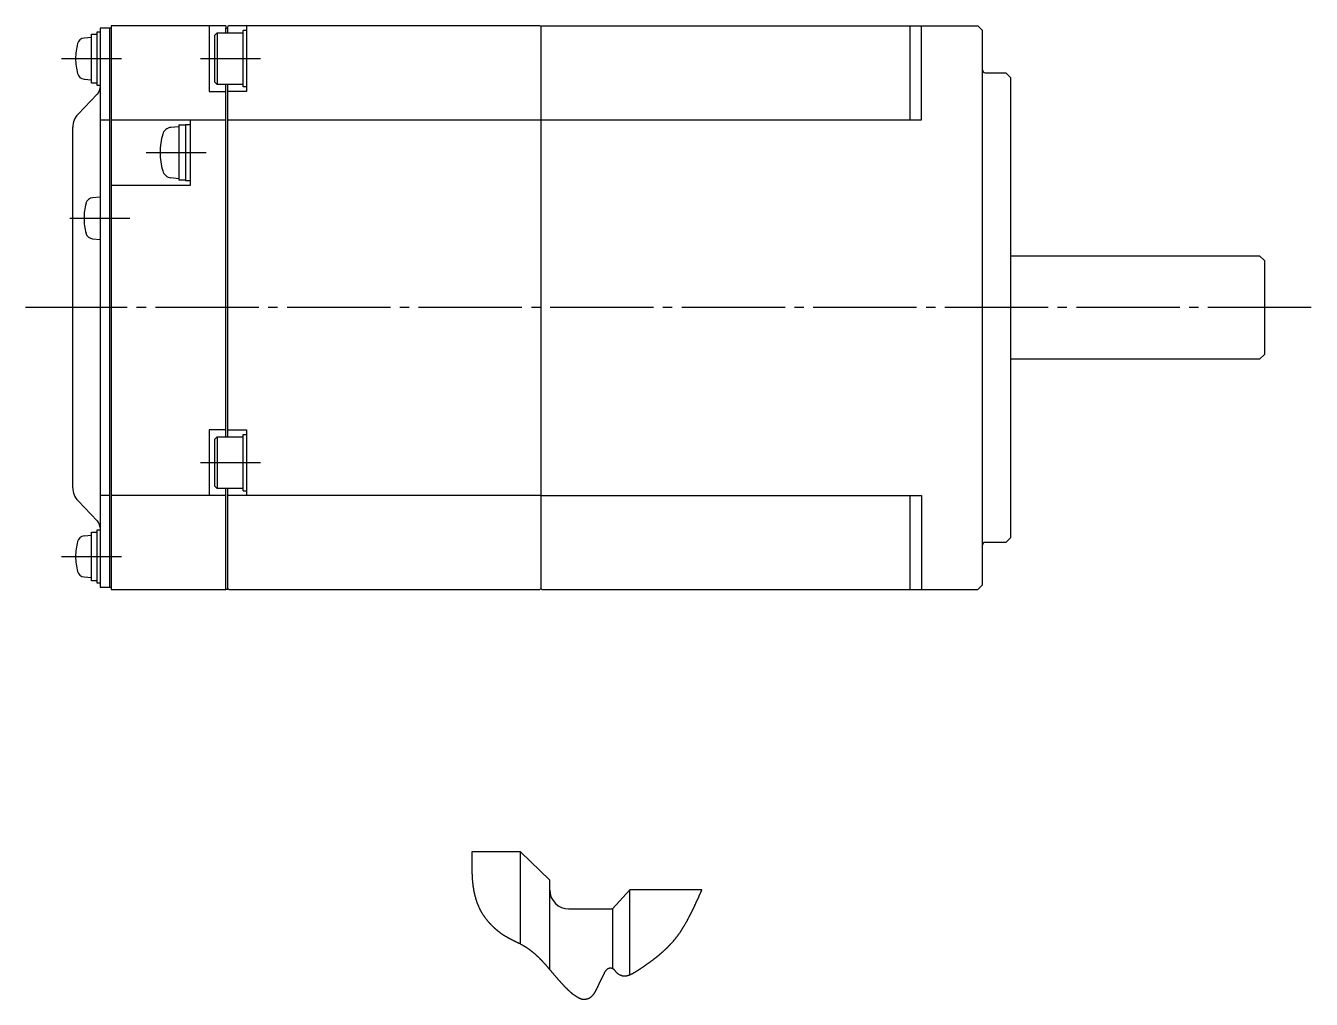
# Model space of a CAD drawing. Extents: x -189 to 230, y -169 to 124.
# Drawn here: x -73.5 to 63.3, y -168.5 to -64.9 of the extents above; entities that cross this region are included whole.
import ezdxf

# ---------------------------------------------------------------- set-up
doc = ezdxf.new("R2010")
doc.units = 0
doc.linetypes.add('DASH_CENTER', pattern=[14, 11, -1, 1, -1])
doc.layers.get('0').update_dxf_attribs({"linetype": 'CONTINUOUS'})

msp = doc.modelspace()

# ---------------------------------------------------------------- linework, layer by layer
at = {"color": 7, "linetype": 'CONTINUOUS'}
for p, q in [((-65.88, -65.53), (-65.58, -65.53)), ((-65.88, -71.23), (-65.88, -65.53)), ((-64.58, -65.13), (-65.58, -65.13)), ((-65.58, -65.13), (-65.58, -124.63)), ((-64.38, -65.13), (-64.58, -65.13)), ((-64.58, -65.13), (-64.58, -124.63)), ((-64.38, -64.88), (-64.38, -124.88)), ((-55.98, -64.88), (-64.38, -64.88)), ((-52.18, -64.88), (-55.98, -64.88)), ((-53.98, -64.88), (-53.98, -71.88)), ((-53.11, -65.63), (-53.36, -65.88)), ((-53.11, -65.63), (-50.36, -65.63)), ((-53.11, -65.63), (-53.11, -71.13)), ((-52.18, -64.88), (-52.18, -65.13)), ((-52.18, -65.63), (-52.18, -65.13)), ((-52.18, -65.13), (-51.98, -65.13)), ((-51.88, -64.88), (-51.98, -64.98)), ((-51.98, -65.63), (-51.98, -64.98)), ((-18.78, -64.88), (-51.88, -64.88)), ((-49.98, -65.38), (-50.36, -65.38)), ((-50.36, -71.38), (-50.36, -65.38)), ((-49.98, -64.88), (-49.98, -71.88)), ((-18.68, -64.98), (-18.78, -64.88)), ((-18.68, -64.98), (-18.58, -64.88)), ((-18.68, -64.98), (-18.68, -124.78)), ((-18.58, -64.88), (27.82, -64.88)), ((20.62, -74.88), (20.62, -64.88)), ((21.82, -74.88), (21.82, -64.88)), ((27.82, -64.88), (28.32, -65.38)), ((28.32, -124.38), (28.32, -65.38)), ((-66.48, -66.13), (-67.27, -66.2)), ((-66.48, -65.78), (-65.88, -65.78)), ((-66.48, -70.98), (-66.48, -65.78)), ((-53.36, -70.88), (-53.36, -65.88)), ((-67.27, -70.56), (-66.48, -70.63)), ((-65.88, -70.98), (-66.48, -70.98)), ((-53.36, -70.88), (-53.11, -71.13)), ((-50.36, -71.13), (-53.11, -71.13)), ((-52.18, -108.63), (-52.18, -71.13)), ((-51.98, -108.63), (-51.98, -71.13)), ((28.62, -69.88), (30.82, -69.88)), ((31.32, -70.38), (30.82, -69.88)), ((31.32, -70.38), (31.32, -119.38)), ((-67.92, -74.29), (-65.87, -72.16)), ((-65.58, -71.23), (-65.88, -71.23)), ((-53.98, -71.88), (-52.18, -71.88)), ((-49.98, -71.88), (-51.98, -71.88)), ((-49.98, -71.38), (-50.36, -71.38)), ((-65.58, -74.88), (-64.58, -74.88)), ((-64.38, -74.88), (-52.18, -74.88)), ((-55.98, -74.88), (-55.98, -81.88)), ((-51.98, -74.88), (-18.68, -74.88)), ((-18.68, -74.88), (21.82, -74.88)), ((-68.48, -114.07), (-68.48, -75.68)), ((-57.18, -75.63), (-58.03, -75.7)), ((-57.18, -75.43), (-57.18, -81.33)), ((-57.18, -75.43), (-56.48, -75.43)), ((-56.48, -75.38), (-55.98, -75.38)), ((-56.48, -75.38), (-56.48, -81.38)), ((-55.98, -81.88), (-64.38, -81.88)), ((-58.03, -81.05), (-57.18, -81.13)), ((-56.48, -81.33), (-57.18, -81.33)), ((-55.98, -81.38), (-56.48, -81.38)), ((-65.58, -83.13), (-66.37, -83.2)), ((-66.37, -87.56), (-65.58, -87.63)), ((31.32, -89.38), (57.82, -89.38)), ((57.82, -89.38), (58.32, -89.88)), ((58.32, -89.88), (58.32, -99.88)), ((57.82, -100.38), (31.32, -100.38)), ((58.32, -99.88), (57.82, -100.38)), ((-52.18, -107.88), (-53.98, -107.88)), ((-53.98, -107.88), (-53.98, -114.88)), ((-51.98, -107.88), (-49.98, -107.88)), ((-49.98, -107.88), (-49.98, -114.88)), ((-53.11, -108.63), (-53.36, -108.88)), ((-53.36, -113.88), (-53.36, -108.88)), ((-53.11, -108.63), (-50.36, -108.63)), ((-53.11, -108.63), (-53.11, -114.13)), ((-50.36, -108.38), (-49.98, -108.38)), ((-50.36, -114.38), (-50.36, -108.38)), ((-64.58, -114.88), (-65.58, -114.88)), ((-52.18, -114.88), (-64.38, -114.88)), ((-53.36, -113.88), (-53.11, -114.13)), ((-50.36, -114.13), (-53.11, -114.13)), ((-52.18, -124.88), (-52.18, -114.13)), ((-51.98, -124.78), (-51.98, -114.13)), ((-18.68, -114.88), (-51.98, -114.88)), ((-50.36, -114.38), (-49.98, -114.38)), ((-18.68, -114.88), (21.82, -114.88)), ((20.62, -124.88), (20.62, -114.88)), ((21.82, -114.88), (21.82, -124.88)), ((-65.87, -117.59), (-67.92, -115.46)), ((-66.48, -123.98), (-66.48, -118.78)), ((-66.48, -118.78), (-65.88, -118.78)), ((-65.88, -124.23), (-65.88, -118.53)), ((-65.88, -118.53), (-65.58, -118.53)), ((-66.48, -119.13), (-67.27, -119.2)), ((30.82, -119.88), (28.62, -119.88)), ((31.32, -119.38), (30.82, -119.88)), ((-67.27, -123.56), (-66.48, -123.63)), ((-65.88, -123.98), (-66.48, -123.98)), ((-65.58, -124.23), (-65.88, -124.23)), ((27.82, -124.88), (28.32, -124.38)), ((-65.58, -124.63), (-64.58, -124.63)), ((-64.58, -124.63), (-64.38, -124.63)), ((-64.38, -124.88), (-52.18, -124.88)), ((-51.98, -124.88), (-52.18, -124.88)), ((-51.98, -124.78), (-51.98, -124.88)), ((-51.98, -124.78), (-51.88, -124.88)), ((-51.88, -124.88), (-18.78, -124.88)), ((-18.78, -124.88), (-18.68, -124.78)), ((-18.68, -124.78), (-18.58, -124.88)), ((-18.58, -124.88), (27.82, -124.88)), ((-20.83, -152.82), (-26, -152.82)), ((-20.83, -162.62), (-20.83, -152.82)), ((-20.83, -152.82), (-17.71, -155.82)), ((-17.71, -165.36), (-17.71, -155.82)), ((-11.06, -158.89), (-9.2, -156.86)), ((-9.2, -165.9), (-9.2, -156.86)), ((-1.53, -156.86), (-9.2, -156.86)), ((-15.71, -158.89), (-11.06, -158.89)), ((-11.06, -158.89), (-11.06, -165.21))]:
    msp.add_line(p, q, dxfattribs=at)
at = {"color": 1, "linetype": 'DASH_CENTER'}
for p, q in [((-69.68, -68.38), (-63.3, -68.38)), ((-54.87, -68.38), (-48.49, -68.38)), ((-60.68, -78.38), (-54.3, -78.38)), ((-68.78, -85.38), (-62.4, -85.38)), ((63.32, -94.88), (-73.49, -94.88)), ((-54.87, -111.38), (-48.49, -111.38)), ((-69.68, -121.38), (-63.3, -121.38))]:
    msp.add_line(p, q, dxfattribs=at)
at = {"color": 2}
msp.add_polyline3d([(-26, -152.82, 0), (-26, -152.86, 0), (-26, -152.9, 0), (-26, -152.94, 0), (-26, -152.98, 0), (-26, -153.02, 0), (-26, -153.06, 0), (-26, -153.1, 0), (-26.01, -153.14, 0), (-26.01, -153.18, 0), (-26.01, -153.22, 0), (-26.01, -153.26, 0), (-26.01, -153.3, 0), (-26.01, -153.34, 0), (-26.01, -153.38, 0), (-26.01, -153.43, 0), (-26.01, -153.47, 0), (-26.01, -153.51, 0), (-26.01, -153.55, 0), (-26.01, -153.59, 0), (-26.01, -153.63, 0), (-26.01, -153.67, 0), (-26.01, -153.71, 0), (-26.01, -153.75, 0), (-26.01, -153.79, 0), (-26.01, -153.83, 0), (-26.01, -153.87, 0), (-26.01, -153.91, 0), (-26.02, -153.95, 0), (-26.02, -153.99, 0), (-26.02, -154.03, 0), (-26.02, -154.07, 0), (-26.02, -154.11, 0), (-26.02, -154.16, 0), (-26.02, -154.19, 0), (-26.02, -154.24, 0), (-26.02, -154.28, 0), (-26.01, -154.32, 0), (-26.01, -154.36, 0), (-26.01, -154.4, 0), (-26.01, -154.44, 0), (-26.01, -154.48, 0), (-26.01, -154.52, 0), (-26.01, -154.56, 0), (-26.01, -154.6, 0), (-26.01, -154.64, 0), (-26.01, -154.68, 0), (-26.01, -154.72, 0), (-26.01, -154.76, 0), (-26.01, -154.8, 0), (-26.01, -154.84, 0), (-26.01, -154.88, 0), (-26, -154.93, 0), (-26, -154.97, 0), (-26, -155.01, 0), (-26, -155.05, 0), (-26, -155.09, 0), (-26, -155.13, 0), (-26, -155.17, 0), (-25.99, -155.21, 0), (-25.99, -155.25, 0), (-25.99, -155.29, 0), (-25.99, -155.33, 0), (-25.99, -155.37, 0), (-25.98, -155.41, 0), (-25.98, -155.45, 0), (-25.98, -155.49, 0), (-25.98, -155.53, 0), (-25.97, -155.57, 0), (-25.97, -155.61, 0), (-25.97, -155.65, 0), (-25.97, -155.69, 0), (-25.96, -155.73, 0), (-25.96, -155.78, 0), (-25.96, -155.81, 0), (-25.95, -155.86, 0), (-25.95, -155.9, 0), (-25.95, -155.94, 0), (-25.94, -155.98, 0), (-25.94, -156.02, 0), (-25.93, -156.06, 0), (-25.93, -156.1, 0), (-25.93, -156.14, 0), (-25.92, -156.18, 0), (-25.92, -156.22, 0), (-25.91, -156.26, 0), (-25.91, -156.3, 0), (-25.9, -156.34, 0), (-25.9, -156.38, 0), (-25.89, -156.42, 0), (-25.89, -156.46, 0), (-25.88, -156.5, 0), (-25.88, -156.54, 0), (-25.87, -156.58, 0), (-25.86, -156.62, 0), (-25.86, -156.66, 0), (-25.85, -156.7, 0), (-25.84, -156.74, 0), (-25.84, -156.78, 0), (-25.83, -156.82, 0), (-25.82, -156.86, 0), (-25.82, -156.9, 0), (-25.81, -156.94, 0), (-25.8, -156.98, 0), (-25.79, -157.02, 0), (-25.79, -157.06, 0), (-25.78, -157.1, 0), (-25.77, -157.14, 0), (-25.76, -157.18, 0), (-25.75, -157.22, 0), (-25.74, -157.26, 0), (-25.73, -157.3, 0), (-25.73, -157.34, 0), (-25.72, -157.38, 0), (-25.71, -157.42, 0), (-25.7, -157.46, 0), (-25.69, -157.5, 0), (-25.68, -157.54, 0), (-25.67, -157.57, 0), (-25.66, -157.62, 0), (-25.64, -157.65, 0), (-25.63, -157.69, 0), (-25.62, -157.73, 0), (-25.61, -157.77, 0), (-25.6, -157.81, 0), (-25.59, -157.85, 0), (-25.58, -157.89, 0), (-25.56, -157.93, 0), (-25.55, -157.97, 0), (-25.54, -158, 0), (-25.53, -158.04, 0), (-25.51, -158.08, 0), (-25.5, -158.12, 0), (-25.49, -158.16, 0), (-25.47, -158.2, 0), (-25.46, -158.23, 0), (-25.44, -158.27, 0), (-25.43, -158.31, 0), (-25.42, -158.35, 0), (-25.4, -158.39, 0), (-25.39, -158.42, 0), (-25.37, -158.46, 0), (-25.35, -158.5, 0), (-25.34, -158.54, 0), (-25.32, -158.57, 0), (-25.31, -158.61, 0), (-25.29, -158.65, 0), (-25.27, -158.69, 0), (-25.26, -158.72, 0), (-25.24, -158.76, 0), (-25.22, -158.79, 0), (-25.2, -158.83, 0), (-25.19, -158.87, 0), (-25.17, -158.91, 0), (-25.15, -158.94, 0), (-25.13, -158.98, 0), (-25.11, -159.01, 0), (-25.09, -159.05, 0), (-25.07, -159.08, 0), (-25.06, -159.12, 0), (-25.04, -159.16, 0), (-25.02, -159.19, 0), (-25, -159.23, 0), (-24.97, -159.26, 0), (-24.95, -159.3, 0), (-24.93, -159.33, 0), (-24.91, -159.37, 0), (-24.89, -159.4, 0), (-24.87, -159.43, 0), (-24.85, -159.47, 0), (-24.83, -159.5, 0), (-24.8, -159.54, 0), (-24.78, -159.57, 0), (-24.76, -159.6, 0), (-24.74, -159.64, 0), (-24.71, -159.67, 0), (-24.69, -159.71, 0), (-24.67, -159.74, 0), (-24.64, -159.77, 0), (-24.62, -159.8, 0), (-24.59, -159.84, 0), (-24.57, -159.87, 0), (-24.54, -159.9, 0), (-24.52, -159.93, 0), (-24.5, -159.97, 0), (-24.47, -160, 0), (-24.44, -160.03, 0), (-24.42, -160.06, 0), (-24.39, -160.09, 0), (-24.37, -160.13, 0), (-24.34, -160.16, 0), (-24.32, -160.19, 0), (-24.29, -160.22, 0), (-24.26, -160.25, 0), (-24.24, -160.28, 0), (-24.21, -160.31, 0), (-24.18, -160.34, 0), (-24.16, -160.37, 0), (-24.13, -160.4, 0), (-24.1, -160.43, 0), (-24.07, -160.46, 0), (-24.04, -160.49, 0), (-24.02, -160.52, 0), (-23.99, -160.55, 0), (-23.96, -160.58, 0), (-23.93, -160.61, 0), (-23.9, -160.64, 0), (-23.87, -160.67, 0), (-23.85, -160.7, 0), (-23.82, -160.72, 0), (-23.79, -160.75, 0), (-23.76, -160.78, 0), (-23.73, -160.81, 0), (-23.7, -160.84, 0), (-23.67, -160.87, 0), (-23.64, -160.89, 0), (-23.61, -160.92, 0), (-23.58, -160.95, 0), (-23.55, -160.97, 0), (-23.52, -161, 0), (-23.49, -161.03, 0), (-23.46, -161.06, 0), (-23.42, -161.08, 0), (-23.39, -161.11, 0), (-23.36, -161.13, 0), (-23.33, -161.16, 0), (-23.3, -161.19, 0), (-23.27, -161.21, 0), (-23.24, -161.24, 0), (-23.2, -161.26, 0), (-23.17, -161.29, 0), (-23.14, -161.31, 0), (-23.11, -161.34, 0), (-23.08, -161.36, 0), (-23.04, -161.39, 0), (-23.01, -161.41, 0), (-22.98, -161.43, 0), (-22.95, -161.46, 0), (-22.91, -161.48, 0), (-22.88, -161.51, 0), (-22.85, -161.53, 0), (-22.81, -161.55, 0), (-22.78, -161.57, 0), (-22.75, -161.6, 0), (-22.71, -161.62, 0), (-22.68, -161.64, 0), (-22.64, -161.67, 0), (-22.61, -161.69, 0), (-22.58, -161.71, 0), (-22.54, -161.73, 0), (-22.51, -161.75, 0), (-22.47, -161.78, 0), (-22.44, -161.8, 0), (-22.4, -161.82, 0), (-22.37, -161.84, 0), (-22.33, -161.86, 0), (-22.3, -161.88, 0), (-22.26, -161.9, 0), (-22.23, -161.92, 0), (-22.19, -161.94, 0), (-22.16, -161.96, 0), (-22.12, -161.98, 0), (-22.09, -162, 0), (-22.05, -162.02, 0), (-22.02, -162.04, 0), (-21.98, -162.06, 0), (-21.94, -162.07, 0), (-21.91, -162.09, 0), (-21.87, -162.11, 0), (-21.84, -162.13, 0), (-21.8, -162.15, 0), (-21.76, -162.17, 0), (-21.73, -162.18, 0), (-21.69, -162.2, 0), (-21.65, -162.22, 0), (-21.62, -162.24, 0), (-21.58, -162.25, 0), (-21.54, -162.27, 0), (-21.51, -162.29, 0), (-21.47, -162.31, 0), (-21.43, -162.32, 0), (-21.4, -162.34, 0), (-21.36, -162.36, 0), (-21.32, -162.38, 0), (-21.29, -162.39, 0), (-21.25, -162.41, 0), (-21.22, -162.43, 0), (-21.18, -162.45, 0), (-21.14, -162.46, 0), (-21.11, -162.48, 0), (-21.07, -162.5, 0), (-21.03, -162.52, 0), (-21, -162.53, 0), (-20.96, -162.55, 0), (-20.92, -162.57, 0), (-20.89, -162.59, 0), (-20.85, -162.61, 0), (-20.82, -162.63, 0), (-20.78, -162.65, 0), (-20.75, -162.67, 0), (-20.71, -162.69, 0), (-20.67, -162.71, 0), (-20.64, -162.72, 0), (-20.6, -162.75, 0), (-20.57, -162.77, 0), (-20.53, -162.79, 0), (-20.5, -162.81, 0), (-20.46, -162.83, 0), (-20.43, -162.85, 0), (-20.39, -162.87, 0), (-20.36, -162.89, 0), (-20.33, -162.91, 0), (-20.29, -162.94, 0), (-20.26, -162.96, 0), (-20.22, -162.98, 0), (-20.19, -163, 0), (-20.16, -163.03, 0), (-20.12, -163.05, 0), (-20.09, -163.07, 0), (-20.06, -163.09, 0), (-20.02, -163.12, 0), (-19.99, -163.14, 0), (-19.96, -163.16, 0), (-19.92, -163.19, 0), (-19.89, -163.21, 0), (-19.86, -163.24, 0), (-19.82, -163.26, 0), (-19.79, -163.28, 0), (-19.76, -163.31, 0), (-19.73, -163.33, 0), (-19.7, -163.36, 0), (-19.66, -163.38, 0), (-19.63, -163.41, 0), (-19.6, -163.43, 0), (-19.57, -163.46, 0), (-19.54, -163.49, 0), (-19.51, -163.51, 0), (-19.47, -163.54, 0), (-19.44, -163.56, 0), (-19.41, -163.59, 0), (-19.38, -163.62, 0), (-19.35, -163.64, 0), (-19.32, -163.67, 0), (-19.29, -163.69, 0), (-19.26, -163.72, 0), (-19.23, -163.75, 0), (-19.2, -163.78, 0), (-19.17, -163.8, 0), (-19.14, -163.83, 0), (-19.11, -163.86, 0), (-19.08, -163.89, 0), (-19.05, -163.91, 0), (-19.02, -163.94, 0), (-18.99, -163.97, 0), (-18.96, -164, 0), (-18.93, -164.03, 0), (-18.9, -164.05, 0), (-18.87, -164.08, 0), (-18.84, -164.11, 0), (-18.82, -164.14, 0), (-18.79, -164.17, 0), (-18.76, -164.2, 0), (-18.73, -164.23, 0), (-18.7, -164.25, 0), (-18.67, -164.28, 0), (-18.65, -164.31, 0), (-18.62, -164.34, 0), (-18.59, -164.37, 0), (-18.56, -164.4, 0), (-18.53, -164.43, 0), (-18.51, -164.46, 0), (-18.48, -164.49, 0), (-18.45, -164.52, 0), (-18.42, -164.55, 0), (-18.4, -164.58, 0), (-18.37, -164.61, 0), (-18.34, -164.64, 0), (-18.31, -164.67, 0), (-18.29, -164.7, 0), (-18.26, -164.73, 0), (-18.23, -164.76, 0), (-18.2, -164.79, 0), (-18.18, -164.82, 0), (-18.15, -164.85, 0), (-18.12, -164.88, 0), (-18.1, -164.91, 0), (-18.07, -164.94, 0), (-18.04, -164.97, 0), (-18.02, -165, 0), (-17.99, -165.03, 0), (-17.96, -165.06, 0), (-17.94, -165.09, 0), (-17.91, -165.12, 0), (-17.88, -165.16, 0), (-17.86, -165.19, 0), (-17.83, -165.22, 0), (-17.8, -165.25, 0), (-17.78, -165.28, 0), (-17.75, -165.31, 0), (-17.73, -165.34, 0), (-17.7, -165.37, 0), (-17.67, -165.4, 0), (-17.65, -165.43, 0), (-17.62, -165.46, 0), (-17.59, -165.49, 0), (-17.57, -165.52, 0), (-17.54, -165.56, 0), (-17.52, -165.59, 0), (-17.49, -165.62, 0), (-17.46, -165.65, 0), (-17.44, -165.68, 0), (-17.41, -165.71, 0), (-17.38, -165.74, 0), (-17.36, -165.77, 0), (-17.33, -165.8, 0), (-17.31, -165.83, 0), (-17.28, -165.86, 0), (-17.25, -165.9, 0), (-17.23, -165.93, 0), (-17.2, -165.96, 0), (-17.18, -165.99, 0), (-17.15, -166.02, 0), (-17.12, -166.05, 0), (-17.1, -166.08, 0), (-17.07, -166.11, 0), (-17.04, -166.14, 0), (-17.02, -166.17, 0), (-16.99, -166.2, 0), (-16.96, -166.23, 0), (-16.94, -166.26, 0), (-16.91, -166.29, 0), (-16.89, -166.33, 0), (-16.86, -166.36, 0), (-16.83, -166.39, 0), (-16.81, -166.42, 0), (-16.78, -166.45, 0), (-16.75, -166.48, 0), (-16.73, -166.51, 0), (-16.7, -166.54, 0), (-16.67, -166.57, 0), (-16.64, -166.6, 0), (-16.62, -166.63, 0), (-16.59, -166.66, 0), (-16.56, -166.69, 0), (-16.54, -166.72, 0), (-16.51, -166.75, 0), (-16.48, -166.78, 0), (-16.45, -166.81, 0), (-16.43, -166.84, 0), (-16.4, -166.87, 0), (-16.37, -166.9, 0), (-16.34, -166.93, 0), (-16.32, -166.96, 0), (-16.29, -166.99, 0), (-16.26, -167.02, 0), (-16.23, -167.05, 0), (-16.21, -167.08, 0), (-16.18, -167.11, 0), (-16.15, -167.14, 0), (-16.12, -167.17, 0), (-16.09, -167.2, 0), (-16.07, -167.22, 0), (-16.04, -167.25, 0), (-16.01, -167.28, 0), (-15.98, -167.31, 0), (-15.95, -167.34, 0), (-15.92, -167.37, 0), (-15.89, -167.4, 0), (-15.87, -167.42, 0), (-15.84, -167.45, 0), (-15.81, -167.48, 0), (-15.78, -167.51, 0), (-15.75, -167.54, 0), (-15.72, -167.56, 0), (-15.69, -167.59, 0), (-15.66, -167.62, 0), (-15.63, -167.65, 0), (-15.6, -167.67, 0), (-15.57, -167.7, 0), (-15.54, -167.72, 0), (-15.51, -167.75, 0), (-15.48, -167.78, 0), (-15.45, -167.8, 0), (-15.42, -167.83, 0), (-15.39, -167.85, 0), (-15.36, -167.88, 0), (-15.32, -167.91, 0), (-15.29, -167.93, 0), (-15.26, -167.96, 0), (-15.23, -167.98, 0), (-15.19, -168, 0), (-15.16, -168.03, 0), (-15.13, -168.05, 0), (-15.09, -168.08, 0), (-15.06, -168.1, 0), (-15.03, -168.12, 0), (-14.99, -168.15, 0), (-14.96, -168.17, 0), (-14.92, -168.19, 0), (-14.89, -168.21, 0), (-14.85, -168.24, 0), (-14.82, -168.26, 0), (-14.78, -168.28, 0), (-14.74, -168.3, 0), (-14.71, -168.32, 0), (-14.67, -168.34, 0), (-14.63, -168.36, 0), (-14.59, -168.38, 0), (-14.56, -168.39, 0), (-14.52, -168.41, 0), (-14.48, -168.42, 0), (-14.44, -168.44, 0), (-14.4, -168.45, 0), (-14.36, -168.46, 0), (-14.32, -168.47, 0), (-14.29, -168.49, 0), (-14.25, -168.49, 0), (-14.21, -168.5, 0), (-14.17, -168.5, 0), (-14.13, -168.51, 0), (-14.09, -168.51, 0), (-14.05, -168.51, 0), (-14.01, -168.51, 0), (-13.97, -168.51, 0), (-13.93, -168.5, 0), (-13.89, -168.5, 0), (-13.85, -168.49, 0), (-13.81, -168.48, 0), (-13.77, -168.47, 0), (-13.73, -168.46, 0), (-13.69, -168.45, 0), (-13.65, -168.43, 0), (-13.61, -168.42, 0), (-13.57, -168.4, 0), (-13.53, -168.38, 0), (-13.5, -168.36, 0), (-13.46, -168.34, 0), (-13.43, -168.32, 0), (-13.39, -168.29, 0), (-13.36, -168.27, 0), (-13.32, -168.25, 0), (-13.29, -168.22, 0), (-13.26, -168.19, 0), (-13.23, -168.17, 0), (-13.2, -168.14, 0), (-13.17, -168.11, 0), (-13.14, -168.08, 0), (-13.11, -168.05, 0), (-13.09, -168.02, 0), (-13.06, -167.99, 0), (-13.04, -167.95, 0), (-13.02, -167.92, 0), (-12.99, -167.89, 0), (-12.97, -167.85, 0), (-12.95, -167.82, 0), (-12.93, -167.78, 0), (-12.91, -167.75, 0), (-12.88, -167.72, 0), (-12.86, -167.68, 0), (-12.85, -167.64, 0), (-12.83, -167.61, 0), (-12.81, -167.57, 0), (-12.79, -167.53, 0), (-12.77, -167.5, 0), (-12.75, -167.46, 0), (-12.73, -167.43, 0), (-12.71, -167.39, 0), (-12.7, -167.35, 0), (-12.68, -167.32, 0), (-12.66, -167.28, 0), (-12.64, -167.24, 0), (-12.62, -167.21, 0), (-12.61, -167.17, 0), (-12.59, -167.13, 0), (-12.57, -167.1, 0), (-12.55, -167.06, 0), (-12.53, -167.02, 0), (-12.52, -166.99, 0), (-12.5, -166.95, 0), (-12.48, -166.91, 0), (-12.46, -166.88, 0), (-12.45, -166.84, 0), (-12.43, -166.81, 0), (-12.41, -166.77, 0), (-12.4, -166.73, 0), (-12.38, -166.7, 0), (-12.36, -166.66, 0), (-12.34, -166.62, 0), (-12.33, -166.59, 0), (-12.31, -166.55, 0), (-12.29, -166.52, 0), (-12.27, -166.48, 0), (-12.26, -166.44, 0), (-12.24, -166.41, 0), (-12.22, -166.37, 0), (-12.2, -166.34, 0), (-12.18, -166.3, 0), (-12.17, -166.27, 0), (-12.15, -166.23, 0), (-12.13, -166.19, 0), (-12.11, -166.16, 0), (-12.1, -166.12, 0), (-12.08, -166.09, 0), (-12.06, -166.05, 0), (-12.04, -166.01, 0), (-12.02, -165.97, 0), (-12, -165.94, 0), (-11.99, -165.9, 0), (-11.97, -165.86, 0), (-11.95, -165.83, 0), (-11.93, -165.79, 0), (-11.91, -165.75, 0), (-11.89, -165.71, 0), (-11.88, -165.67, 0), (-11.86, -165.64, 0), (-11.84, -165.6, 0), (-11.82, -165.56, 0), (-11.79, -165.53, 0), (-11.77, -165.49, 0), (-11.75, -165.46, 0), (-11.72, -165.42, 0), (-11.7, -165.39, 0), (-11.67, -165.36, 0), (-11.64, -165.34, 0), (-11.61, -165.31, 0), (-11.58, -165.28, 0), (-11.55, -165.26, 0), (-11.51, -165.24, 0), (-11.48, -165.22, 0), (-11.44, -165.21, 0), (-11.4, -165.2, 0), (-11.35, -165.19, 0), (-11.31, -165.18, 0), (-11.27, -165.18, 0), (-11.23, -165.18, 0), (-11.19, -165.18, 0), (-11.14, -165.19, 0), (-11.11, -165.2, 0), (-11.07, -165.21, 0), (-11.03, -165.23, 0), (-11, -165.25, 0), (-10.97, -165.27, 0), (-10.93, -165.3, 0), (-10.9, -165.32, 0), (-10.88, -165.35, 0), (-10.85, -165.39, 0), (-10.82, -165.42, 0), (-10.79, -165.45, 0), (-10.77, -165.48, 0), (-10.74, -165.51, 0), (-10.72, -165.55, 0), (-10.69, -165.58, 0), (-10.66, -165.61, 0), (-10.63, -165.64, 0), (-10.61, -165.67, 0), (-10.58, -165.7, 0), (-10.55, -165.73, 0), (-10.52, -165.75, 0), (-10.49, -165.78, 0), (-10.45, -165.8, 0), (-10.42, -165.83, 0), (-10.39, -165.85, 0), (-10.35, -165.87, 0), (-10.32, -165.89, 0), (-10.28, -165.91, 0), (-10.24, -165.92, 0), (-10.21, -165.94, 0), (-10.17, -165.95, 0), (-10.13, -165.96, 0), (-10.09, -165.98, 0), (-10.05, -165.99, 0), (-10.01, -166, 0), (-9.97, -166, 0), (-9.93, -166.01, 0), (-9.88, -166.01, 0), (-9.84, -166.02, 0), (-9.8, -166.02, 0), (-9.76, -166.02, 0), (-9.72, -166.02, 0), (-9.68, -166.02, 0), (-9.64, -166.01, 0), (-9.59, -166.01, 0), (-9.55, -166, 0), (-9.51, -166, 0), (-9.47, -165.99, 0), (-9.43, -165.98, 0), (-9.4, -165.97, 0), (-9.36, -165.96, 0), (-9.32, -165.95, 0), (-9.28, -165.94, 0), (-9.24, -165.92, 0), (-9.2, -165.91, 0), (-9.16, -165.89, 0), (-9.13, -165.88, 0), (-9.09, -165.86, 0), (-9.05, -165.84, 0), (-9.02, -165.82, 0), (-8.98, -165.81, 0), (-8.94, -165.79, 0), (-8.91, -165.77, 0), (-8.87, -165.75, 0), (-8.83, -165.73, 0), (-8.8, -165.71, 0), (-8.76, -165.69, 0), (-8.73, -165.67, 0), (-8.69, -165.65, 0), (-8.66, -165.63, 0), (-8.62, -165.61, 0), (-8.59, -165.59, 0), (-8.55, -165.56, 0), (-8.52, -165.54, 0), (-8.48, -165.52, 0), (-8.45, -165.5, 0), (-8.41, -165.48, 0), (-8.38, -165.46, 0), (-8.35, -165.44, 0), (-8.31, -165.41, 0), (-8.28, -165.39, 0), (-8.24, -165.37, 0), (-8.21, -165.35, 0), (-8.18, -165.32, 0), (-8.14, -165.3, 0), (-8.11, -165.28, 0), (-8.08, -165.26, 0), (-8.04, -165.23, 0), (-8.01, -165.21, 0), (-7.98, -165.19, 0), (-7.94, -165.17, 0), (-7.91, -165.14, 0), (-7.88, -165.12, 0), (-7.84, -165.1, 0), (-7.81, -165.08, 0), (-7.78, -165.05, 0), (-7.74, -165.03, 0), (-7.71, -165.01, 0), (-7.68, -164.98, 0), (-7.64, -164.96, 0), (-7.61, -164.94, 0), (-7.58, -164.91, 0), (-7.54, -164.89, 0), (-7.51, -164.87, 0), (-7.48, -164.84, 0), (-7.44, -164.82, 0), (-7.41, -164.8, 0), (-7.38, -164.78, 0), (-7.34, -164.75, 0), (-7.31, -164.73, 0), (-7.28, -164.71, 0), (-7.25, -164.68, 0), (-7.21, -164.66, 0), (-7.18, -164.63, 0), (-7.15, -164.61, 0), (-7.11, -164.59, 0), (-7.08, -164.56, 0), (-7.05, -164.54, 0), (-7.02, -164.51, 0), (-6.98, -164.49, 0), (-6.95, -164.47, 0), (-6.92, -164.44, 0), (-6.88, -164.42, 0), (-6.85, -164.4, 0), (-6.82, -164.37, 0), (-6.79, -164.35, 0), (-6.75, -164.32, 0), (-6.72, -164.3, 0), (-6.69, -164.27, 0), (-6.66, -164.25, 0), (-6.63, -164.22, 0), (-6.59, -164.2, 0), (-6.56, -164.17, 0), (-6.53, -164.15, 0), (-6.5, -164.12, 0), (-6.47, -164.1, 0), (-6.43, -164.07, 0), (-6.4, -164.05, 0), (-6.37, -164.02, 0), (-6.34, -164, 0), (-6.31, -163.97, 0), (-6.27, -163.95, 0), (-6.24, -163.92, 0), (-6.21, -163.9, 0), (-6.18, -163.87, 0), (-6.15, -163.84, 0), (-6.12, -163.82, 0), (-6.09, -163.79, 0), (-6.06, -163.77, 0), (-6.02, -163.74, 0), (-5.99, -163.72, 0), (-5.96, -163.69, 0), (-5.93, -163.66, 0), (-5.9, -163.64, 0), (-5.87, -163.61, 0), (-5.84, -163.58, 0), (-5.81, -163.56, 0), (-5.78, -163.53, 0), (-5.75, -163.5, 0), (-5.72, -163.48, 0), (-5.69, -163.45, 0), (-5.66, -163.42, 0), (-5.63, -163.4, 0), (-5.6, -163.37, 0), (-5.57, -163.34, 0), (-5.54, -163.31, 0), (-5.51, -163.29, 0), (-5.48, -163.26, 0), (-5.45, -163.23, 0), (-5.42, -163.2, 0), (-5.39, -163.18, 0), (-5.36, -163.15, 0), (-5.33, -163.12, 0), (-5.3, -163.09, 0), (-5.27, -163.06, 0), (-5.24, -163.03, 0), (-5.21, -163.01, 0), (-5.18, -162.98, 0), (-5.15, -162.95, 0), (-5.13, -162.92, 0), (-5.1, -162.89, 0), (-5.07, -162.86, 0), (-5.04, -162.83, 0), (-5.01, -162.8, 0), (-4.98, -162.78, 0), (-4.96, -162.75, 0), (-4.93, -162.72, 0), (-4.9, -162.69, 0), (-4.87, -162.66, 0), (-4.84, -162.63, 0), (-4.82, -162.6, 0), (-4.79, -162.57, 0), (-4.76, -162.54, 0), (-4.74, -162.51, 0), (-4.71, -162.48, 0), (-4.68, -162.45, 0), (-4.65, -162.42, 0), (-4.63, -162.39, 0), (-4.6, -162.36, 0), (-4.57, -162.32, 0), (-4.55, -162.29, 0), (-4.52, -162.26, 0), (-4.5, -162.23, 0), (-4.47, -162.2, 0), (-4.44, -162.17, 0), (-4.42, -162.14, 0), (-4.39, -162.11, 0), (-4.37, -162.08, 0), (-4.34, -162.04, 0), (-4.32, -162.01, 0), (-4.29, -161.98, 0), (-4.27, -161.95, 0), (-4.24, -161.92, 0), (-4.22, -161.88, 0), (-4.19, -161.85, 0), (-4.17, -161.82, 0), (-4.14, -161.79, 0), (-4.12, -161.76, 0), (-4.1, -161.72, 0), (-4.07, -161.69, 0), (-4.05, -161.66, 0), (-4.02, -161.62, 0), (-4, -161.59, 0), (-3.98, -161.56, 0), (-3.95, -161.53, 0), (-3.93, -161.49, 0), (-3.91, -161.46, 0), (-3.88, -161.43, 0), (-3.86, -161.39, 0), (-3.84, -161.36, 0), (-3.82, -161.33, 0), (-3.79, -161.29, 0), (-3.77, -161.26, 0), (-3.75, -161.22, 0), (-3.73, -161.19, 0), (-3.7, -161.16, 0), (-3.68, -161.12, 0), (-3.66, -161.09, 0), (-3.64, -161.05, 0), (-3.62, -161.02, 0), (-3.59, -160.99, 0), (-3.57, -160.95, 0), (-3.55, -160.92, 0), (-3.53, -160.88, 0), (-3.51, -160.85, 0), (-3.49, -160.81, 0), (-3.47, -160.78, 0), (-3.45, -160.74, 0), (-3.43, -160.71, 0), (-3.4, -160.67, 0), (-3.38, -160.64, 0), (-3.36, -160.6, 0), (-3.34, -160.57, 0), (-3.32, -160.53, 0), (-3.3, -160.5, 0), (-3.28, -160.46, 0), (-3.26, -160.43, 0), (-3.24, -160.39, 0), (-3.22, -160.36, 0), (-3.2, -160.32, 0), (-3.18, -160.29, 0), (-3.16, -160.25, 0), (-3.14, -160.22, 0), (-3.12, -160.18, 0), (-3.1, -160.15, 0), (-3.08, -160.11, 0), (-3.06, -160.07, 0), (-3.04, -160.04, 0), (-3.02, -160, 0), (-3, -159.97, 0), (-2.99, -159.93, 0), (-2.97, -159.89, 0), (-2.95, -159.86, 0), (-2.93, -159.82, 0), (-2.91, -159.79, 0), (-2.89, -159.75, 0), (-2.87, -159.71, 0), (-2.85, -159.68, 0), (-2.83, -159.64, 0), (-2.82, -159.61, 0), (-2.8, -159.57, 0), (-2.78, -159.53, 0), (-2.76, -159.5, 0), (-2.74, -159.46, 0), (-2.72, -159.43, 0), (-2.71, -159.39, 0), (-2.69, -159.35, 0), (-2.67, -159.32, 0), (-2.65, -159.28, 0), (-2.63, -159.24, 0), (-2.61, -159.21, 0), (-2.6, -159.17, 0), (-2.58, -159.13, 0), (-2.56, -159.1, 0), (-2.54, -159.06, 0), (-2.52, -159.03, 0), (-2.51, -158.99, 0), (-2.49, -158.95, 0), (-2.47, -158.92, 0), (-2.45, -158.88, 0), (-2.44, -158.84, 0), (-2.42, -158.81, 0), (-2.4, -158.77, 0), (-2.38, -158.73, 0), (-2.37, -158.7, 0), (-2.35, -158.66, 0), (-2.33, -158.62, 0), (-2.31, -158.59, 0), (-2.3, -158.55, 0), (-2.28, -158.51, 0), (-2.26, -158.48, 0), (-2.25, -158.44, 0), (-2.23, -158.4, 0), (-2.21, -158.37, 0), (-2.19, -158.33, 0), (-2.18, -158.29, 0), (-2.16, -158.26, 0), (-2.14, -158.22, 0), (-2.13, -158.18, 0), (-2.11, -158.15, 0), (-2.09, -158.11, 0), (-2.07, -158.07, 0), (-2.06, -158.04, 0), (-2.04, -158, 0), (-2.02, -157.96, 0), (-2.01, -157.93, 0), (-1.99, -157.89, 0), (-1.97, -157.85, 0), (-1.96, -157.82, 0), (-1.94, -157.78, 0), (-1.92, -157.74, 0), (-1.91, -157.71, 0), (-1.89, -157.67, 0), (-1.87, -157.63, 0), (-1.86, -157.59, 0), (-1.84, -157.56, 0), (-1.82, -157.52, 0), (-1.81, -157.48, 0), (-1.79, -157.45, 0), (-1.77, -157.41, 0), (-1.76, -157.37, 0), (-1.74, -157.34, 0), (-1.72, -157.3, 0), (-1.71, -157.26, 0), (-1.69, -157.22, 0), (-1.67, -157.19, 0), (-1.66, -157.15, 0), (-1.64, -157.11, 0), (-1.63, -157.08, 0), (-1.61, -157.04, 0), (-1.59, -157, 0), (-1.58, -156.97, 0), (-1.56, -156.93, 0), (-1.54, -156.89, 0), (-1.53, -156.85, 0)], dxfattribs=at)
at = {"color": 7, "linetype": 'CONTINUOUS'}
for centre, radius, start, end in [((-62.18, -68.38), 6, 164.5573, 180), ((-67.2, -66.99), 0.8, 95, 164.5573), ((-62.18, -68.38), 6, 180, 195.4427), ((28.62, -69.58), 0.3, 180, 270), ((-67.2, -69.76), 0.8, 195.4427, 265), ((-66.58, -71.47), 1, 315.971, 0), ((-66.48, -75.68), 2, 135.971, 180), ((-52.18, -78.38), 7, 163.743, 180), ((-57.94, -76.7), 1, 95, 163.743), ((-52.18, -78.38), 7, 180, 196.257), ((-57.94, -80.06), 1, 196.257, 265), ((-66.3, -83.99), 0.8, 95, 164.5573), ((-61.28, -85.38), 6, 164.5573, 180), ((-61.28, -85.38), 6, 180, 195.4427), ((-66.3, -86.76), 0.8, 195.4427, 265), ((-66.48, -114.07), 2, 180, 224.029), ((-66.58, -118.29), 1, 0, 44.029), ((-62.18, -121.38), 6, 164.5573, 180), ((-67.2, -119.99), 0.8, 95, 164.5573), ((28.62, -120.18), 0.3, 90, 180), ((-62.18, -121.38), 6, 180, 195.4427), ((-67.2, -122.76), 0.8, 195.4427, 265), ((-15.71, -156.89), 2, 180, 270)]:
    msp.add_arc(centre, radius, start, end, dxfattribs=at)

doc.saveas('drawing.dxf')
